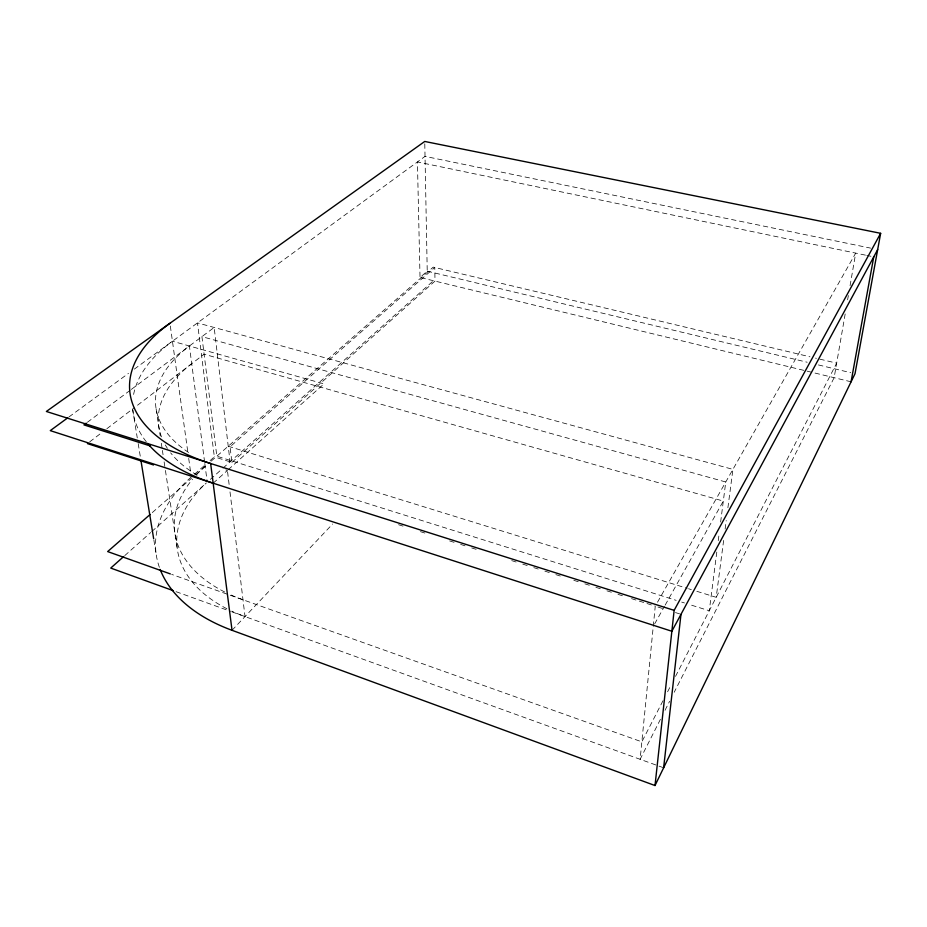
<?xml version="1.0" encoding="UTF-8"?>
<svg xmlns="http://www.w3.org/2000/svg" width="927" height="927" viewBox="0 0 927 927"><rect width="100%" height="100%" fill="white"/><g stroke="black" fill="none" stroke-linecap="round" stroke-linejoin="round"><path stroke-width="0.7" stroke-dasharray="4.63 3.48" d="M716.791 552.086L709.282 610.754L689.966 604.694M718.251 540.65L719.167 533.488M720.638 522.052L725.76 481.982L201.924 336.628L216.837 456.188L676.177 600.36M723.628 540.453L716.2 597.312L696.849 591.322M725.123 529.074L726.235 520.545M727.904 507.753L732.921 469.375L197.474 322.909L214.346 456.872L209.108 461.449M845.169 313.986L834.138 377.706L674.196 692.26M847.614 299.827L848.356 295.586M850.071 285.667L855.702 253.106L656.687 603.651M660.43 719.329L640.117 759.294L655.262 606.165L628.599 597.706M665.018 710.302L669.607 701.275M662.979 700.766L641.843 741.843L171.704 574.392M667.591 691.785L670.893 685.366M675.516 676.374L836.652 363.152L815.575 358.135M654.659 623.906L664.462 606.362M665.169 605.111L723.315 501.067L204.114 354.207L135.469 406.802M232.028 630.302L332.619 524.01M213.164 483.21L227.428 470.418A166.512 88.227 -3.9 0 1 223.917 469.271M228.227 469.699L323.952 383.882L172.445 341.217A188.807 100.186 -3.9 0 0 133.291 396.246M231.889 462.388L434.995 281.09L434.786 267.486L230.058 446.791L231.889 462.388L214.346 456.872M124.774 555.586L150.684 532.527M151.761 531.565L205.724 483.512M210.359 479.375L221.912 469.085M222.99 468.135L433.454 280.719M152.295 512.573L191.495 478.32M195.852 474.52L207.277 464.543M211.101 461.194L433.233 267.127L809.955 356.802M194.427 474.253L204.913 465.111M851.079 381.797L420.024 277.463L427.231 271.182L424.74 141.46M89.71 441.855L102.294 432.214M106.872 428.714L134.334 407.671M87.381 422.283L130.197 390.267M131.344 389.41L214.16 327.474L230.081 461.82M68.946 416.953L128.482 373.384M134.322 369.12L425.029 156.385L870.604 248.123M865.424 255.134L417.428 161.947L420.024 277.463M866.815 255.423L870.974 256.281M427.231 271.182L807.162 362.237M818.414 364.937L850.777 372.7M228.227 446.235L687.162 588.321M688.552 588.749L691.31 589.607M681.693 602.098L684.45 602.956M398.564 524.717L404.091 526.466M420.429 531.658L425.945 533.407M449.63 540.916L455.145 542.666M460.661 544.416L466.188 546.177M471.704 547.927L477.231 549.676M511.727 560.626L517.254 562.376M522.77 564.126L528.297 565.876M533.813 567.625L539.329 569.387M544.856 571.136L550.371 572.886M555.887 574.636L561.414 576.385M573.836 580.325L579.352 582.075M584.879 583.836L590.395 585.586M595.91 587.336L601.438 589.085M606.953 590.835L612.48 592.585M617.996 594.346L623.512 596.096M657.961 607.023L664.439 609.074M675.47 612.573L679.63 613.894M176.06 591.681L230.499 611.333M231.866 611.832L663.628 767.788M132.677 409.63L137.277 437.903M138.193 443.581L140.51 457.787M153.894 540.186L156.2 554.392M156.13 408.9L160.232 436.096M161.321 443.257L162.179 448.981M162.399 450.418L163.048 454.705M164.125 461.866L165.215 469.016M165.423 470.452L177.544 550.603M170.336 326.037L187.903 452.7M188.702 458.413L190.684 472.712M204.612 462.086L189.398 345.991A166.512 88.227 -3.9 0 0 191.24 454.16M204.797 463.523L207.057 480.719M227.59 471.785L229.328 486.177M230.012 491.913L245.018 616.582A155.4 95.62 -5.2 0 1 231.808 611.148M159.386 567.324A176.165 108.54 -5.2 0 1 191.275 476.999M146.269 441.739A188.807 100.186 -3.9 0 1 132.804 409.653M226.86 608.726A155.4 95.62 -5.2 0 1 206.385 482.932M197.161 475.203A165.064 89.305 -4 0 1 170.638 452.816M167.416 448.355A165.064 89.305 -4 0 1 165.307 444.96M161.483 436.86A165.064 89.305 -4 0 1 191.715 363.708M242.99 599.781A156.675 94.867 -5 0 1 229.676 594.381M224.682 591.982A156.675 94.867 -5 0 1 192.549 479.224M196.188 475.087A156.675 94.867 -5 0 1 205.18 466.374"/><path stroke-width="1.39" d="M160.174 569.456A176.165 108.54 -5.2 0 0 232.028 630.302L655.007 785.54L674.138 610.348L880.65 233.314L424.74 141.46L46.35 411.472L674.138 610.348M663.628 767.788L680.986 614.323M851.079 381.797L873.755 256.86M880.65 233.314L855.007 373.708L655.007 785.54M877.684 249.583L671.855 631.252L50.267 430.626L67.775 417.81M123.697 556.548L110.742 568.077L173.349 590.696M150.116 514.473L107.648 551.577L170.336 573.906M86.223 423.152L83.917 424.879L150.151 445.899M87.428 443.604L153.511 464.96M140.962 460.638L153.662 538.761M232.028 630.302L210.638 463.512A190.487 98.911 -3.8 0 1 169.954 323.268M213.164 483.21A188.807 100.186 -3.9 0 1 147.787 443.604"/></g></svg>
